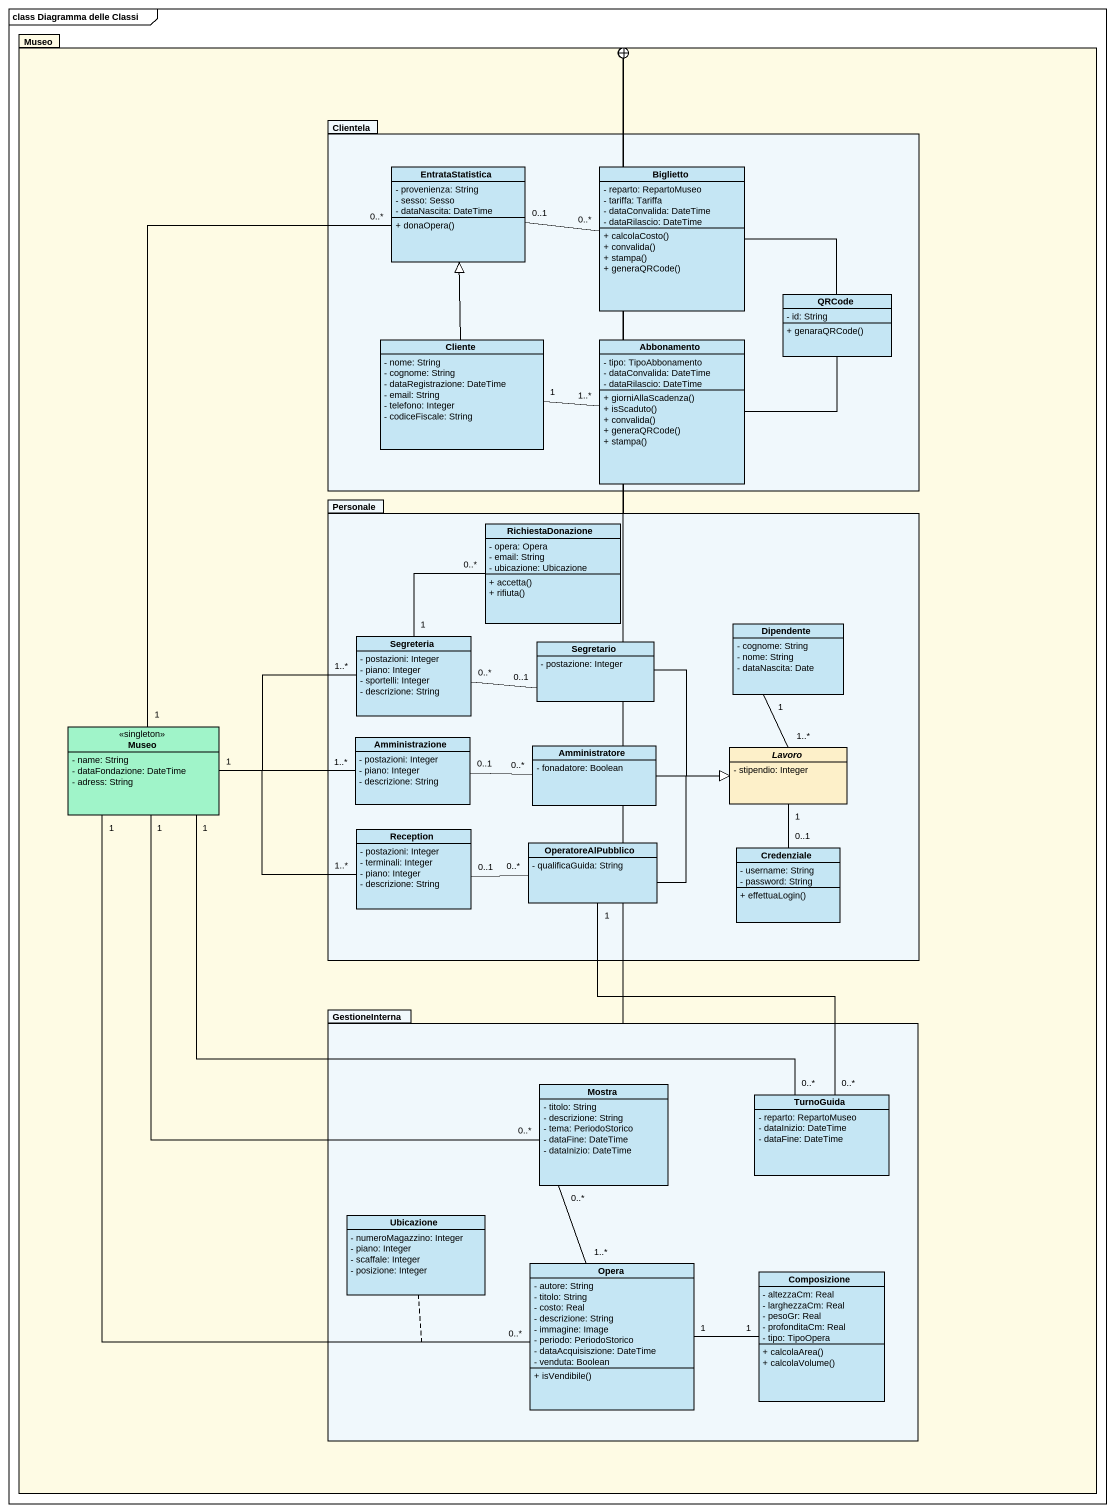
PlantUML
@startuml
mainframe class Diagramma delle Classi
hide circle
hide empty members
skinparam classAttributeIconSize 0
package Museo #FEFBE4 {
  package Clientela #F0F8FC {
    class EntrataStatistica #C5E6F4 {
      - provenienza: String
      - sesso: Sesso
      - dataNascita: DateTime
      + donaOpera()
    }
    class Biglietto #C5E6F4 {
      - reparto: RepartoMuseo
      - tariffa: Tariffa
      - dataConvalida: DateTime
      - dataRilascio: DateTime
      + calcolaCosto()
      + convalida()
      + stampa()
      + generaQRCode()
    }
    class QRCode #C5E6F4 {
      - id: String
      + genaraQRCode()
    }
    class Cliente #C5E6F4 {
      - nome: String
      - cognome: String
      - dataRegistrazione: DateTime
      - email: String
      - telefono: Integer
      - codiceFiscale: String
    }
    class Abbonamento #C5E6F4 {
      - tipo: TipoAbbonamento
      - dataConvalida: DateTime
      - dataRilascio: DateTime
      + giorniAllaScadenza()
      + isScaduto()
      + convalida()
      + generaQRCode()
      + stampa()
    }
  }
  package Personale #F0F8FC {
    class RichiestaDonazione #C5E6F4 {
      - opera: Opera
      - email: String
      - ubicazione: Ubicazione
      + accetta()
      + rifiuta()
    }
    class Segreteria #C5E6F4 {
      - postazioni: Integer
      - piano: Integer
      - sportelli: Integer
      - descrizione: String
    }
    class Segretario #C5E6F4 {
      - postazione: Integer
    }
    class Dipendente #C5E6F4 {
      - cognome: String
      - nome: String
      - dataNascita: Date
    }
    class Amministrazione #C5E6F4 {
      - postazioni: Integer
      - piano: Integer
      - descrizione: String
    }
    class Amministratore #C5E6F4 {
      - fonadatore: Boolean
    }
    abstract class Lavoro #FDF0C9 {
      - stipendio: Integer
    }
    class Reception #C5E6F4 {
      - postazioni: Integer
      - terminali: Integer
      - piano: Integer
      - descrizione: String
    }
    class OperatoreAlPubblico #C5E6F4 {
      - qualificaGuida: String
    }
    class Credenziale #C5E6F4 {
      - username: String
      - password: String
      + effettuaLogin()
    }
  }
  class "Museo" as Museo_2 <<singleton>> #A0F4C9 {
    - name: String
    - dataFondazione: DateTime
    - adress: String
  }
  package GestioneInterna #F0F8FC {
    class Mostra #C5E6F4 {
      - titolo: String
      - descrizione: String
      - tema: PeriodoStorico
      - dataFine: DateTime
      - dataInizio: DateTime
    }
    class TurnoGuida #C5E6F4 {
      - reparto: RepartoMuseo
      - dataInizio: DateTime
      - dataFine: DateTime
    }
    class Ubicazione #C5E6F4 {
      - numeroMagazzino: Integer
      - piano: Integer
      - scaffale: Integer
      - posizione: Integer
    }
    class Opera #C5E6F4 {
      - autore: String
      - titolo: String
      - costo: Real
      - descrizione: String
      - immagine: Image
      - periodo: PeriodoStorico
      - dataAcquisiszione: DateTime
      - venduta: Boolean
      + isVendibile()
    }
    class Composizione #C5E6F4 {
      - altezzaCm: Real
      - larghezzaCm: Real
      - pesoGr: Real
      - profonditaCm: Real
      - tipo: TipoOpera
      + calcolaArea()
      + calcolaVolume()
    }
  }
}
Clientela --+ Museo
EntrataStatistica "0..1" -right- "0..*" Biglietto
QRCode -left- Biglietto
QRCode -left- Abbonamento
Cliente -up-|> EntrataStatistica
Cliente "1" -right- "1..*" Abbonamento
Personale -left-+ Museo
RichiestaDonazione "0..*" -- "1" Segreteria
Segreteria "0..*" -right- "0..1" Segretario
Segreteria "1..*" -left- "1" Museo_2
Segretario -right-|> Lavoro
Dipendente "1" -- "1..*" Lavoro
Museo_2 "1" -up- "0..*" EntrataStatistica
Museo_2 "1" -- "0..*" Mostra
Museo_2 "1" -right- "0..*" TurnoGuida
Amministrazione "1..*" -left- Museo_2
Amministrazione "0..1" -right- "0..*" Amministratore
Amministratore -right-|> Lavoro
Lavoro "1" -- "0..1" Credenziale
Reception "1..*" -left- Museo_2
Reception "0..1" -right- "0..*" OperatoreAlPubblico
OperatoreAlPubblico -right-|> Lavoro
GestioneInterna -up-+ Museo
Mostra "0..*" -- "1..*" Opera
TurnoGuida "0..*" -up- "1" OperatoreAlPubblico
Opera "0..*" -up- "1" Museo_2
(Opera, Museo_2) .. Ubicazione
Composizione "1" -left- "1" Opera
@enduml
